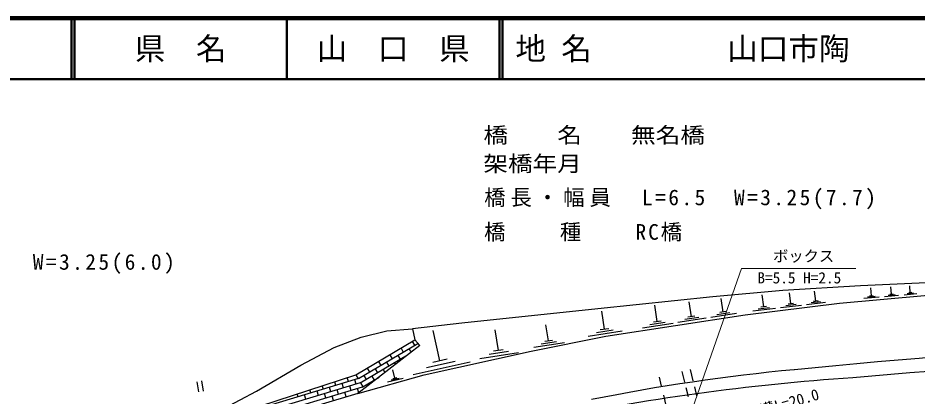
# Model space of a CAD drawing. Units: millimetres, scale not verified. Extents: x 40000 to 680000, y 20000 to 380000.
# Drawn here: x 289013 to 436234, y 318102 to 380000 of the extents above; entities that cross this region are included whole.
import ezdxf
from ezdxf.enums import TextEntityAlignment as Align

# ---------------------------------------------------------------- set-up
doc = ezdxf.new("R2010")
doc.units = ezdxf.units.MM
doc.header["$LTSCALE"] = 1000
for name, color, linetype, lineweight in [('M-BGD', 7, 'Continuous', 25), ('M-STR-HTXT', 7, 'Continuous', 13), ('M-STR-STR1', 1, 'Continuous', 25), ('M-TTL', 2, 'Continuous', 140), ('M-TTL-LINE', 7, 'Continuous', 50)]:
    doc.layers.add(name, color=color, linetype=linetype, lineweight=lineweight)
doc.layers.add('M-TTL-TXT', color=7, linetype='Continuous')
doc.styles.add('ＭＳ ゴシック', font='')
doc.styles.get('ＭＳ ゴシック').set_extended_font_data('MS Gothic')

msp = doc.modelspace()

# ---------------------------------------------------------------- linework, layer by layer
at = {"layer": 'M-BGD'}
for p, q in [((428611, 334617), (428492, 335954)), ((431898, 334881), (431789, 336101)), ((434977, 335128), (434878, 336238)), ((411000, 332807), (410761, 334774)), ((415421, 333309), (415199, 335135)), ((419495, 333757), (419296, 335398)), ((429895, 334395), (427387, 334171)), ((429253, 334506), (427999, 334394)), ((428925, 334645), (428298, 334589)), ((433069, 334678), (430781, 334474)), ((432483, 334779), (431339, 334677)), ((432183, 334906), (431612, 334855)), ((436043, 334943), (433961, 334758)), ((435510, 335036), (434469, 334943)), ((435238, 335151), (434717, 335105)), ((393575, 330409), (393166, 333072)), ((399167, 331215), (398790, 333666)), ((404353, 331957), (404010, 334191)), ((411461, 332863), (410539, 332751)), ((417188, 333061), (413765, 332644)), ((416305, 333185), (414593, 332977)), ((415849, 333361), (414993, 333257)), ((421083, 333534), (418007, 333160)), ((420289, 333646), (418751, 333459)), ((419880, 333804), (419111, 333710)), ((384948, 329153), (384495, 332096)), ((399742, 331303), (398593, 331126)), ((406534, 331721), (402345, 331076)), ((405444, 331839), (403349, 331517)), ((404877, 332038), (403830, 331877)), ((412904, 332540), (409216, 332092)), ((411952, 332674), (410108, 332449)), ((375795, 327250), (375372, 329912)), ((396175, 330127), (391181, 329359)), ((394875, 330268), (392378, 329884)), ((394200, 330505), (392951, 330313)), ((401559, 330955), (396964, 330248)), ((400363, 331085), (398066, 330732)), ((358040, 323993), (356946, 328943)), ((367605, 325688), (367085, 329064)), ((387820, 328842), (382301, 327993)), ((386384, 328997), (383624, 328573)), ((385637, 329259), (384258, 329047)), ((344698, 321098), (354429, 326855)), ((353514, 327185), (353896, 326539)), ((378394, 326969), (373400, 326200)), ((377094, 327109), (374597, 326725)), ((376419, 327346), (375170, 327154)), ((351664, 326090), (352045, 325445)), ((352971, 325992), (353306, 325426)), ((369252, 325509), (366087, 325022)), ((368396, 325809), (366814, 325566)), ((345001, 320406), (352735, 324981)), ((347963, 323901), (348344, 323255)), ((349813, 324996), (350195, 324350)), ((351120, 324897), (351502, 324252)), ((352427, 324799), (352451, 324760)), ((360497, 323888), (355857, 322861)), ((359200, 324250), (356880, 323736)), ((370900, 325330), (364570, 324357)), ((346112, 322806), (346494, 322161)), ((347419, 322708), (347801, 322063)), ((348726, 322610), (349030, 322096)), ((349270, 323803), (349652, 323157)), ((350658, 321157), (350349, 322550)), ((350577, 323705), (350740, 323428)), ((362954, 323782), (353674, 321729)), ((344698, 321098), (318911, 313355)), ((343078, 320612), (342883, 321262)), ((344262, 321712), (344644, 321066)), ((345305, 319714), (348082, 321357)), ((345569, 321613), (345951, 320968)), ((346876, 321515), (347258, 320870)), ((352041, 321098), (349429, 320520)), ((351349, 321128), (350043, 320839)), ((350984, 321229), (350331, 321085)), ((398079, 320545), (397668, 322240)), ((318591, 318962), (318345, 320599)), ((319349, 319076), (319103, 320713)), ((345001, 320406), (319147, 312642)), ((345305, 319714), (319383, 311930)), ((338960, 319375), (338794, 319928)), ((340205, 318966), (339990, 319685)), ((341019, 319994), (340839, 320595)), ((342264, 319585), (342049, 320303)), ((343510, 319175), (343294, 319894)), ((344324, 320203), (344108, 320921)), ((344755, 318766), (344539, 319485)), ((345025, 320421), (345407, 319775)), ((346332, 320322), (346465, 320098)), ((398669, 318116), (398315, 319574)), ((334842, 318139), (334705, 318594)), ((336087, 317729), (335871, 318448)), ((336901, 318757), (336750, 319261)), ((338146, 318348), (337930, 319066)), ((339391, 317939), (339176, 318657)), ((340637, 317530), (340421, 318248)), ((341451, 318557), (341235, 319275)), ((342696, 318148), (342480, 318866))]:
    msp.add_line(p, q, dxfattribs=at)
for points in [[(468220, 337429), (453144, 337449), (426842, 336281), (414134, 335467), (402664, 334476), (383867, 332493), (361636, 330157), (353529, 329237), (353915, 327422)], [(344608, 318652), (355458, 321714), (372981, 325590), (385194, 328033), (407974, 331538), (423408, 333414), (437285, 334653), (449179, 335432), (458206, 335856), (468291, 336144)], [(261560, 288275), (275951, 295459), (289668, 302014), (304377, 308333), (315368, 312687), (322696, 316245), (328006, 319059), (335281, 323307), (340750, 326175), (345157, 327874), (349370, 328900), (353529, 329237)]]:
    msp.add_lwpolyline(points, dxfattribs=at)
msp.add_lwpolyline([(353915, 327422), (354724, 326531), (344608, 318652), (319619, 311218), (307158, 306687), (295335, 302014), (286697, 298226), (272396, 291571), (262448, 286544), (261835, 287738), (275842, 294759), (285895, 299609), (299029, 305521), (315706, 312396), (344262, 321712)], close=True, dxfattribs=at)
for centre, radius, start, end in [((555593, -1104286), 1433657, 91.2214, 95.58746), ((535858, -897175), 1223379, 90.50328, 95.17108), ((446739, -1468), 325481, 95.41849, 101.32297), ((449175, -37705), 359704, 93.75857, 101.9359)]:
    msp.add_arc(centre, radius, start, end, dxfattribs=at)
at = {"layer": 'M-STR-HTXT'}
msp.add_lwpolyline([(397870, 312008), (407369, 339080), (426074, 339080)], dxfattribs=at)
at = {"layer": 'M-STR-STR1'}
for p, q in [((399470, 320736), (399035, 322565)), ((394294, 319855), (393947, 321314)), ((400049, 318304), (399702, 319763)), ((394989, 316936), (394642, 318395))]:
    msp.add_line(p, q, dxfattribs=at)
at = {"layer": 'M-TTL'}
msp.add_line((680000, 380000), (40000, 380000), dxfattribs=at)
at = {"layer": 'M-TTL-LINE'}
for p, q in [((297750, 380000), (297750, 370000)), ((298250, 380000), (298250, 370000)), ((333000, 380000), (333000, 370000)), ((367750, 380000), (367750, 370000)), ((368250, 380000), (368250, 370000)), ((40000, 370000), (680000, 370000))]:
    msp.add_line(p, q, dxfattribs=at)

# ---------------------------------------------------------------- texts
at = {"layer": 'M-STR-HTXT', "style": 'ＭＳ ゴシック', "width": 1.15}
for s, p in [('橋\u3000\u3000名\u3000\u3000無名橋', (383264, 358826)), ('架橋年月\u3000\u3000\u3000\u3000\u3000\u3000', (385264, 354164))]:
    msp.add_text(s, height=2566, dxfattribs=at).set_placement(p, align=Align.BOTTOM_CENTER)
at = {"layer": 'M-STR-HTXT', "style": 'ＭＳ ゴシック'}
for s, p in [('ボックス', (412520, 339651)), ('B=5.5 H=2.5', (409961, 336103))]:
    msp.add_text(s, height=1833, dxfattribs=at).set_placement(p, align=Align.BOTTOM_LEFT)
msp.add_text('側溝L=20.0', height=1833, rotation=16.225, dxfattribs=at).set_placement((414388, 315460), align=Align.BOTTOM_CENTER)
at = {"layer": 'M-STR-HTXT', "char_height": 2566, "attachment_point": 8, "style": 'ＭＳ ゴシック'}
for s, insert in [('\\T1.23;橋長・幅員\\~\\~L=6.5\u3000W=3.25(7.7)', (397514, 348739)), ('\\T1.18;橋\u3000\u3000種\\~\\~\u3000RC橋', (381764, 343496)), ('\\T1.23;橋長・幅員\\~\\~L=3.6\u3000W=3.25(6.0)', (282814, 338201))]:
    msp.add_mtext(s, dxfattribs=dict(at, insert=insert))
at = {"layer": 'M-TTL-TXT', "style": 'ＭＳ ゴシック'}
for s, p in [('県\u3000名', (315625, 375000)), ('山\u3000口\u3000県', (350375, 375000))]:
    msp.add_text(s, height=3666, dxfattribs=at).set_placement(p, align=Align.MIDDLE_CENTER)
for s, p in [('地 名', (370380, 375000)), ('山口市陶', (405024, 375000))]:
    msp.add_text(s, height=3666, dxfattribs=at).set_placement(p, align=Align.MIDDLE_LEFT)

doc.saveas('drawing.dxf')
